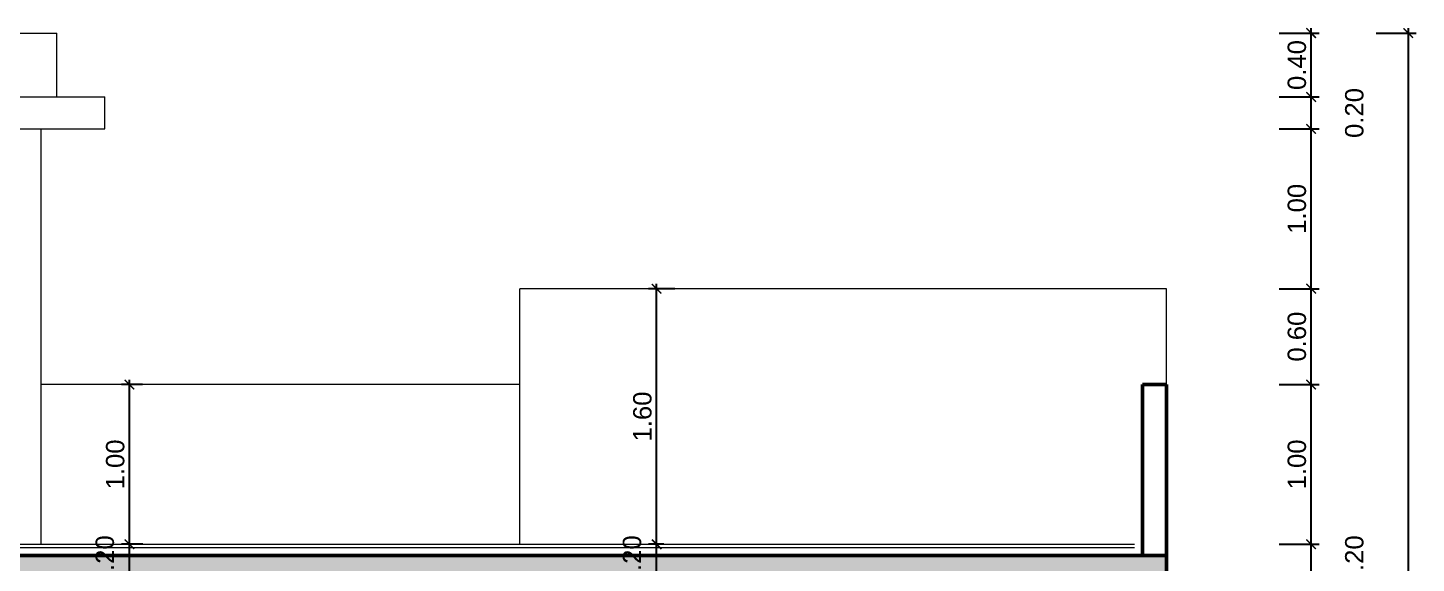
# Model space of a CAD drawing. Header units: feet. Extents: x -417 to 46, y -646 to -218.
# Drawn here: x -71.21 to -62.52, y -394.07 to -390.72 of the extents above; entities that cross this region are included whole.
import ezdxf

# ---------------------------------------------------------------- set-up
doc = ezdxf.new("R2010")
doc.units = ezdxf.units.FT
doc.header["$MEASUREMENT"] = 0
doc.layers.add('DIM', color=10, linetype='Continuous')
doc.layers.add('RELLENO', color=8, linetype='Continuous')
for name, color, linetype, lineweight in [('DIM-COTAS', 1, 'Continuous', 5), ('MB', 2, 'Continuous', 20), ('muros', 4, 'Continuous', 50), ('Piso', 8, 'Continuous', 9)]:
    doc.layers.add(name, color=color, linetype=linetype, lineweight=lineweight)
doc.styles.get("Standard").update_dxf_attribs({"font": 'arial.ttf', "height": 0.115})
doc.dimstyles.new('KEILY', dxfattribs={"dimtxt": 0.115, "dimasz": 0.06, "dimexe": 0.05, "dimexo": 0.2, "dimgap": 0.03, "dimtad": 1, "dimzin": 1, "dimdsep": 46, "dimtxsty": 'Standard', "dimblk": 'ARCHTICK', "dimcen": 2.5, "dimdle": 0.03, "dimclrd": 256, "dimclre": 256, "dimclrt": 7, "dimadec": 0, "dimazin": 0, "dimtfac": 1, "dimtmove": 2, "dimatfit": 3, "dimfxl": 0.2, "dimfxlon": 1, "dimtolj": 1, "dimtzin": 1, "dimarcsym": 0})

# ---------------------------------------------------------------- blocks, each defined once
blk = doc.blocks.new('_ArchTick')
at = {"layer": 'DIM-COTAS', "color": 0, "const_width": 0.15}
blk.add_lwpolyline([(-0.5, -0.5), (0.5, 0.5)], dxfattribs=at)
blk = doc.blocks.new('*D2576')
at = {"layer": 'Defpoints', "color": 0, "transparency": 16777216}
for p in [(-64.2297, -393.9515), (-63.1738, -393.9515), (-64.2797, -394.1515)]:
    blk.add_point(p, dxfattribs=at)
at = {"layer": 'DIM', "lineweight": -2, "transparency": 16777216}
for p, q in [((-63.3738, -393.9515), (-63.1238, -393.9515)), ((-63.1738, -394.1815), (-63.1738, -393.9215)), ((-63.3738, -394.1515), (-63.1238, -394.1515))]:
    blk.add_line(p, q, dxfattribs=at)
at = {"layer": 'DIM', "lineweight": -2, "transparency": 16777216, "xscale": 0.06, "yscale": 0.06, "zscale": 0.06}
for p, rotation in [((-63.1738, -393.9515), 90), ((-63.1738, -394.1515), 270)]:
    blk.add_blockref('_ArchTick', p, dxfattribs=dict(at, rotation=rotation))
at = {"layer": 'DIM', "color": 7, "transparency": 16777216, "insert": (-62.9027, -394.0515), "char_height": 0.115, "attachment_point": 5, "rotation": 90}
blk.add_mtext('\\A1;0.20', dxfattribs=at)
blk = doc.blocks.new('*D2577')
at = {"layer": 'Defpoints', "color": 0, "transparency": 16777216}
for p in [(-64.0797, -392.9515), (-63.1738, -392.9515), (-64.2297, -393.9515)]:
    blk.add_point(p, dxfattribs=at)
at = {"layer": 'DIM', "lineweight": -2, "transparency": 16777216}
for p, q in [((-63.3738, -392.9515), (-63.1238, -392.9515)), ((-63.1738, -393.9815), (-63.1738, -392.9215)), ((-63.3738, -393.9515), (-63.1238, -393.9515))]:
    blk.add_line(p, q, dxfattribs=at)
at = {"layer": 'DIM', "lineweight": -2, "transparency": 16777216, "xscale": 0.06, "yscale": 0.06, "zscale": 0.06}
for p, rotation in [((-63.1738, -392.9515), 90), ((-63.1738, -393.9515), 270)]:
    blk.add_blockref('_ArchTick', p, dxfattribs=dict(at, rotation=rotation))
at = {"layer": 'DIM', "color": 7, "transparency": 16777216, "insert": (-63.2625, -393.4515), "char_height": 0.115, "attachment_point": 5, "rotation": 90}
blk.add_mtext('\\A1;1.00', dxfattribs=at)
blk = doc.blocks.new('*D2578')
at = {"layer": 'Defpoints', "color": 0, "transparency": 16777216}
for p in [(-64.0797, -392.3515), (-63.1738, -392.3515), (-64.0797, -392.9515)]:
    blk.add_point(p, dxfattribs=at)
at = {"layer": 'DIM', "lineweight": -2, "transparency": 16777216}
for p, q in [((-63.3738, -392.3515), (-63.1238, -392.3515)), ((-63.1738, -392.9815), (-63.1738, -392.3215)), ((-63.3738, -392.9515), (-63.1238, -392.9515))]:
    blk.add_line(p, q, dxfattribs=at)
at = {"layer": 'DIM', "lineweight": -2, "transparency": 16777216, "xscale": 0.06, "yscale": 0.06, "zscale": 0.06}
for p, rotation in [((-63.1738, -392.3515), 90), ((-63.1738, -392.9515), 270)]:
    blk.add_blockref('_ArchTick', p, dxfattribs=dict(at, rotation=rotation))
at = {"layer": 'DIM', "color": 7, "transparency": 16777216, "insert": (-63.2625, -392.6515), "char_height": 0.115, "attachment_point": 5, "rotation": 90}
blk.add_mtext('\\A1;0.60', dxfattribs=at)
blk = doc.blocks.new('*D2579')
at = {"layer": 'Defpoints', "color": 0, "transparency": 16777216}
for p in [(-70.7297, -391.3515), (-63.1738, -391.3515), (-64.0797, -392.3515)]:
    blk.add_point(p, dxfattribs=at)
at = {"layer": 'DIM', "lineweight": -2, "transparency": 16777216}
for p, q in [((-63.1738, -392.3815), (-63.1738, -391.3215)), ((-63.3738, -391.3515), (-63.1238, -391.3515)), ((-63.3738, -392.3515), (-63.1238, -392.3515))]:
    blk.add_line(p, q, dxfattribs=at)
at = {"layer": 'DIM', "lineweight": -2, "transparency": 16777216, "xscale": 0.06, "yscale": 0.06, "zscale": 0.06}
for p, rotation in [((-63.1738, -391.3515), 90), ((-63.1738, -392.3515), 270)]:
    blk.add_blockref('_ArchTick', p, dxfattribs=dict(at, rotation=rotation))
at = {"layer": 'DIM', "color": 7, "transparency": 16777216, "insert": (-63.2625, -391.8515), "char_height": 0.115, "attachment_point": 5, "rotation": 90}
blk.add_mtext('\\A1;1.00', dxfattribs=at)
blk = doc.blocks.new('*D2580')
at = {"layer": 'Defpoints', "color": 0, "transparency": 16777216}
for p in [(-70.7297, -391.1515), (-63.1738, -391.1515), (-70.7297, -391.3515)]:
    blk.add_point(p, dxfattribs=at)
at = {"layer": 'DIM', "lineweight": -2, "transparency": 16777216}
for p, q in [((-63.3738, -391.1515), (-63.1238, -391.1515)), ((-63.1738, -391.3815), (-63.1738, -391.1215)), ((-63.3738, -391.3515), (-63.1238, -391.3515))]:
    blk.add_line(p, q, dxfattribs=at)
at = {"layer": 'DIM', "lineweight": -2, "transparency": 16777216, "xscale": 0.06, "yscale": 0.06, "zscale": 0.06}
for p, rotation in [((-63.1738, -391.1515), 90), ((-63.1738, -391.3515), 270)]:
    blk.add_blockref('_ArchTick', p, dxfattribs=dict(at, rotation=rotation))
at = {"layer": 'DIM', "color": 7, "transparency": 16777216, "insert": (-62.9027, -391.2515), "char_height": 0.115, "attachment_point": 5, "rotation": 90}
blk.add_mtext('\\A1;0.20', dxfattribs=at)
blk = doc.blocks.new('*D2581')
at = {"layer": 'Defpoints', "color": 0, "transparency": 16777216}
for p in [(-71.0297, -390.7515), (-63.1738, -390.7515), (-70.7297, -391.1515)]:
    blk.add_point(p, dxfattribs=at)
at = {"layer": 'DIM', "lineweight": -2, "transparency": 16777216}
for p, q in [((-63.1738, -391.1815), (-63.1738, -390.7215)), ((-63.3738, -390.7515), (-63.1238, -390.7515)), ((-63.3738, -391.1515), (-63.1238, -391.1515))]:
    blk.add_line(p, q, dxfattribs=at)
at = {"layer": 'DIM', "lineweight": -2, "transparency": 16777216, "xscale": 0.06, "yscale": 0.06, "zscale": 0.06}
for p, rotation in [((-63.1738, -390.7515), 90), ((-63.1738, -391.1515), 270)]:
    blk.add_blockref('_ArchTick', p, dxfattribs=dict(at, rotation=rotation))
at = {"layer": 'DIM', "color": 7, "transparency": 16777216, "insert": (-63.2625, -390.9515), "char_height": 0.115, "attachment_point": 5, "rotation": 90}
blk.add_mtext('\\A1;0.40', dxfattribs=at)
blk = doc.blocks.new('*D2572')
at = {"layer": 'Defpoints', "color": 0, "transparency": 16777216}
for p in [(-63.1238, -390.7515), (-62.9096, -405.3515), (-62.5654, -405.3515)]:
    blk.add_point(p, dxfattribs=at)
at = {"layer": 'DIM', "lineweight": -2, "transparency": 16777216}
for p, q in [((-62.5654, -390.7215), (-62.5654, -405.3815)), ((-62.7654, -390.7515), (-62.5154, -390.7515)), ((-62.7096, -405.3515), (-62.5154, -405.3515))]:
    blk.add_line(p, q, dxfattribs=at)
at = {"layer": 'DIM', "lineweight": -2, "transparency": 16777216, "xscale": 0.06, "yscale": 0.06, "zscale": 0.06}
for p, rotation in [((-62.5654, -390.7515), 90), ((-62.5654, -405.3515), 270)]:
    blk.add_blockref('_ArchTick', p, dxfattribs=dict(at, rotation=rotation))
at = {"layer": 'DIM', "color": 7, "transparency": 16777216, "insert": (-62.6541, -398.0515), "char_height": 0.115, "attachment_point": 5, "rotation": 90}
blk.add_mtext('\\A1;14.60', dxfattribs=at)
blk = doc.blocks.new('*D2593')
at = {"layer": 'Defpoints', "color": 0, "transparency": 16777216}
for p in [(-70.5751, -393.9515), (-70.2902, -393.9515), (-70.2468, -394.1515)]:
    blk.add_point(p, dxfattribs=at)
at = {"layer": 'DIM', "lineweight": -2, "transparency": 16777216}
for p, q in [((-70.4902, -393.9515), (-70.6251, -393.9515)), ((-70.5751, -394.1815), (-70.5751, -393.9215)), ((-70.4468, -394.1515), (-70.6251, -394.1515))]:
    blk.add_line(p, q, dxfattribs=at)
at = {"layer": 'DIM', "lineweight": -2, "transparency": 16777216, "xscale": 0.06, "yscale": 0.06, "zscale": 0.06}
for p, rotation in [((-70.5751, -393.9515), 90), ((-70.5751, -394.1515), 270)]:
    blk.add_blockref('_ArchTick', p, dxfattribs=dict(at, rotation=rotation))
at = {"layer": 'DIM', "color": 7, "transparency": 16777216, "insert": (-70.7288, -394.0515), "char_height": 0.115, "attachment_point": 5, "rotation": 90}
blk.add_mtext('\\A1;0.20', dxfattribs=at)
blk = doc.blocks.new('*D2594')
at = {"layer": 'Defpoints', "color": 0, "transparency": 16777216}
for p in [(-70.5751, -392.9515), (-70.2932, -392.9515), (-70.2902, -393.9515)]:
    blk.add_point(p, dxfattribs=at)
at = {"layer": 'DIM', "lineweight": -2, "transparency": 16777216}
for p, q in [((-70.4932, -392.9515), (-70.6251, -392.9515)), ((-70.5751, -393.9815), (-70.5751, -392.9215)), ((-70.4902, -393.9515), (-70.6251, -393.9515))]:
    blk.add_line(p, q, dxfattribs=at)
at = {"layer": 'DIM', "lineweight": -2, "transparency": 16777216, "xscale": 0.06, "yscale": 0.06, "zscale": 0.06}
for p, rotation in [((-70.5751, -392.9515), 90), ((-70.5751, -393.9515), 270)]:
    blk.add_blockref('_ArchTick', p, dxfattribs=dict(at, rotation=rotation))
at = {"layer": 'DIM', "color": 7, "transparency": 16777216, "insert": (-70.6638, -393.4515), "char_height": 0.115, "attachment_point": 5, "rotation": 90}
blk.add_mtext('\\A1;1.00', dxfattribs=at)
blk = doc.blocks.new('*D2685')
at = {"layer": 'Defpoints', "color": 0, "transparency": 16777216}
for p in [(-67.2731, -393.9515), (-67.0276, -393.9515), (-67.0024, -394.1515)]:
    blk.add_point(p, dxfattribs=at)
at = {"layer": 'DIM', "lineweight": -2, "transparency": 16777216}
for p, q in [((-67.2276, -393.9515), (-67.3231, -393.9515)), ((-67.2731, -394.1815), (-67.2731, -393.9215)), ((-67.2024, -394.1515), (-67.3231, -394.1515))]:
    blk.add_line(p, q, dxfattribs=at)
at = {"layer": 'DIM', "lineweight": -2, "transparency": 16777216, "xscale": 0.06, "yscale": 0.06, "zscale": 0.06}
for p, rotation in [((-67.2731, -393.9515), 90), ((-67.2731, -394.1515), 270)]:
    blk.add_blockref('_ArchTick', p, dxfattribs=dict(at, rotation=rotation))
at = {"layer": 'DIM', "color": 7, "transparency": 16777216, "insert": (-67.4268, -394.0515), "char_height": 0.115, "attachment_point": 5, "rotation": 90}
blk.add_mtext('\\A1;0.20', dxfattribs=at)
blk = doc.blocks.new('*D2686')
at = {"layer": 'Defpoints', "color": 0, "transparency": 16777216}
for p in [(-67.2731, -392.3515), (-66.9583, -392.3515), (-67.0276, -393.9515)]:
    blk.add_point(p, dxfattribs=at)
at = {"layer": 'DIM', "lineweight": -2, "transparency": 16777216}
for p, q in [((-67.1583, -392.3515), (-67.3231, -392.3515)), ((-67.2731, -393.9815), (-67.2731, -392.3215)), ((-67.2276, -393.9515), (-67.3231, -393.9515))]:
    blk.add_line(p, q, dxfattribs=at)
at = {"layer": 'DIM', "lineweight": -2, "transparency": 16777216, "xscale": 0.06, "yscale": 0.06, "zscale": 0.06}
for p, rotation in [((-67.2731, -392.3515), 90), ((-67.2731, -393.9515), 270)]:
    blk.add_blockref('_ArchTick', p, dxfattribs=dict(at, rotation=rotation))
at = {"layer": 'DIM', "color": 7, "transparency": 16777216, "insert": (-67.3618, -393.1515), "char_height": 0.115, "attachment_point": 5, "rotation": 90}
blk.add_mtext('\\A1;1.60', dxfattribs=at)

msp = doc.modelspace()

# ---------------------------------------------------------------- hatches: boundary and pattern name
at = {"layer": 'RELLENO'}
h = msp.add_hatch(dxfattribs=at)
h.set_pattern_fill('AR-CONC', color=256, scale=0.05, angle=45)
h.set_pattern_definition([(95, (115.43466, -162.35606), (0.275776, 0.23140354), [0.0375, -0.4125]), (40, (115.43466, -162.35606), (-0.3149961, 0.21688407), [0.03, -0.33]), (145.45144, (115.45765, -162.33678), (-0.0392201, 0.4482876), [0.0318701, -0.35057106]), (91.1842, (115.36395, -162.28535), (0.4358467, 0.3188069), [0.05625, -0.61875]), (141.63564, (115.4003, -162.2588), (-0.01395, 0.6748558), [0.0478052, -0.5258569]), (36.18416, (115.36395, -162.28535), (-0.01395, 0.6748558), [0.045, -0.495]), (66, (115.417, -162.26767), (0.3533858, 0.06869124), [0.0375, -0.4125]), (11, (115.417, -162.26767), (-0.1703543, 0.3424042), [0.03, -0.33]), (116.45144, (115.44644, -162.26195), (0.1830315, 0.41109545), [0.0318701, -0.35057106]), (82.5, (115.43466, -162.35606), (-0.11339659, 0.12199491), [0, -0.326, 0, -0.335, 0, -0.33125]), (52.5, (115.43466, -162.35606), (-0.04643647, 0.23245472), [0, -0.191, 0, -0.3185, 0, -0.12625]), (12.5, (115.35582, -162.4349), (0.196709084, 0.18076038), [0, -0.125, 0, -0.39, 0, -0.5175]), (2.5, (115.32047, -162.47026), (0.170795, 0.2415799), [0, -0.1625, 0, -0.259, 0, -0.3675])])
h.paths.add_polyline_path([(-80.9797, -394.6515), (-81.1797, -394.6515), (-81.1797, -394.0215), (-64.0797, -394.0215), (-64.0797, -394.6515), (-64.2797, -394.6515), (-64.2797, -394.1515), (-66.7297, -394.1515), (-66.7297, -394.6515), (-66.9297, -394.6515), (-66.9297, -394.1515), (-78.3297, -394.1515), (-78.3297, -394.6615), (-78.5297, -394.6615), (-78.5297, -394.1515), (-80.9797, -394.1515)])

# ---------------------------------------------------------------- linework, layer by layer
at = {"layer": 'MB'}
for p, q in [((-74.2297, -390.7515), (-71.0297, -390.7515)), ((-71.0297, -391.1515), (-71.0297, -390.7515)), ((-74.5297, -391.1515), (-70.7297, -391.1515)), ((-70.7297, -391.3515), (-70.7297, -391.1515)), ((-74.5297, -391.3515), (-70.7297, -391.3515)), ((-71.1297, -391.3515), (-71.1297, -393.9515)), ((-64.0797, -392.3515), (-68.1297, -392.3515)), ((-68.1297, -393.9515), (-68.1297, -392.3515)), ((-64.0797, -392.9515), (-64.0797, -392.3515))]:
    msp.add_line(p, q, dxfattribs=at)
at = {"layer": 'muros'}
for p, q in [((-64.0797, -392.9515), (-64.2297, -392.9515)), ((-64.2297, -392.9515), (-64.2297, -394.0215)), ((-64.0797, -392.9515), (-64.0797, -394.6515)), ((-81.1797, -394.0215), (-64.0797, -394.0215))]:
    msp.add_line(p, q, dxfattribs=at)
at = {"layer": 'Piso'}
for p, q in [((-68.1297, -392.9515), (-71.1297, -392.9515)), ((-81.0297, -393.9515), (-64.2797, -393.9515)), ((-81.0297, -393.9715), (-64.2797, -393.9715))]:
    msp.add_line(p, q, dxfattribs=at)

# ---------------------------------------------------------------- dimensions: what is measured, and where the dimension line sits
at = {"layer": 'DIM'}
for base, p1, p2, picture, middle in [((-63.1738, -390.7515), (-70.7297, -391.1515), (-71.0297, -390.7515), '*D2581', (-63.2625, -390.9515)), ((-62.5654, -405.3515), (-63.1238, -390.7515), (-62.9096, -405.3515), '*D2572', (-62.6541, -398.0515)), ((-63.1738, -391.1515), (-70.7297, -391.3515), (-70.7297, -391.1515), '*D2580', (-62.9027, -391.2515)), ((-63.1738, -391.3515), (-64.0797, -392.3515), (-70.7297, -391.3515), '*D2579', (-63.2625, -391.8515)), ((-67.2731, -392.3515), (-67.0276, -393.9515), (-66.9583, -392.3515), '*D2686', (-67.3618, -393.1515)), ((-63.1738, -392.3515), (-64.0797, -392.9515), (-64.0797, -392.3515), '*D2578', (-63.2625, -392.6515)), ((-70.5751, -392.9515), (-70.2902, -393.9515), (-70.2932, -392.9515), '*D2594', (-70.6638, -393.4515)), ((-63.1738, -392.9515), (-64.2297, -393.9515), (-64.0797, -392.9515), '*D2577', (-63.2625, -393.4515)), ((-70.5751, -393.9515), (-70.2468, -394.1515), (-70.2902, -393.9515), '*D2593', (-70.7288, -394.0515)), ((-67.2731, -393.9515), (-67.0024, -394.1515), (-67.0276, -393.9515), '*D2685', (-67.4268, -394.0515)), ((-63.1738, -393.9515), (-64.2797, -394.1515), (-64.2297, -393.9515), '*D2576', (-62.9027, -394.0515))]:
    dim = msp.add_linear_dim(base=base, p1=p1, p2=p2, angle=90, dimstyle='KEILY', dxfattribs=at)
    dim.commit()
    dim.dimension.update_dxf_attribs({"geometry": picture, "text_midpoint": middle})

doc.saveas('drawing.dxf')
